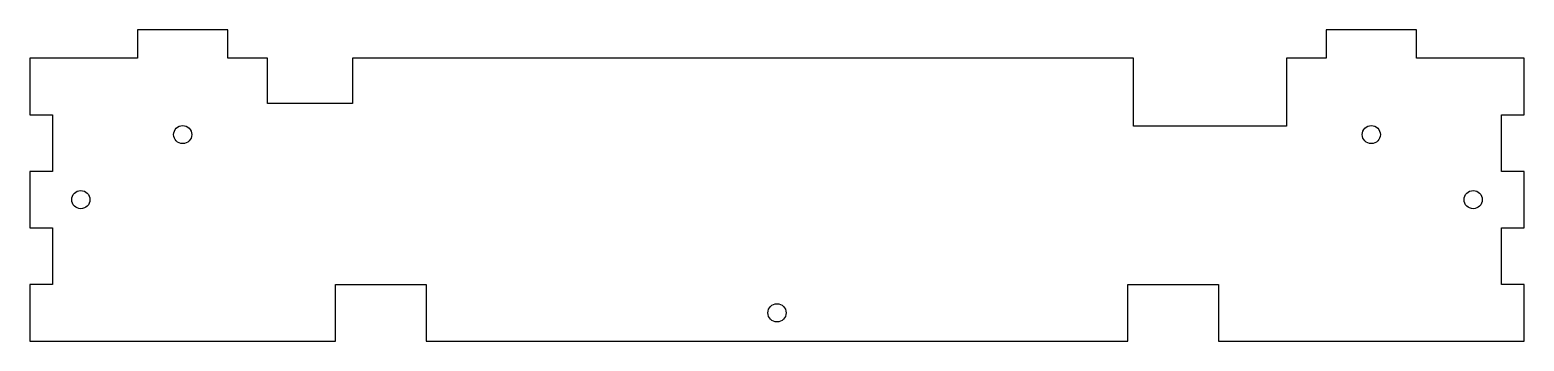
# Model space of a CAD drawing. Header units: millimetres. Extents: x -132 to 132, y 0 to 55.
import ezdxf

# ---------------------------------------------------------------- set-up
doc = ezdxf.new("R2010")
doc.units = ezdxf.units.MM
doc.layers.get('0').update_dxf_attribs({"linetype": 'CONTINUOUS'})

msp = doc.modelspace()

# ---------------------------------------------------------------- linework, layer by layer
msp.add_lwpolyline([(63, 50), (-75, 50), (-75, 42), (-90, 42), (-90, 50), (-97, 50), (-97, 55), (-113, 55), (-113, 50), (-132, 50), (-132, 40), (-128, 40), (-128, 30), (-132, 30), (-132, 20), (-128, 20), (-128, 10), (-132, 10), (-132, 0), (-78, 0), (-78, 10), (-62, 10), (-62, 0), (62, 0), (62, 10), (78, 10), (78, 0), (132, 0), (132, 10), (128, 10), (128, 20), (132, 20), (132, 30), (128, 30), (128, 40), (132, 40), (132, 50), (113, 50), (113, 55), (97, 55), (97, 50), (90, 50), (90, 38), (63, 38)], close=True)
for centre in [(-105, 36.5), (105, 36.5), (-123, 25), (123, 25), (0, 5)]:
    msp.add_circle(centre, 1.6)

doc.saveas('drawing.dxf')
